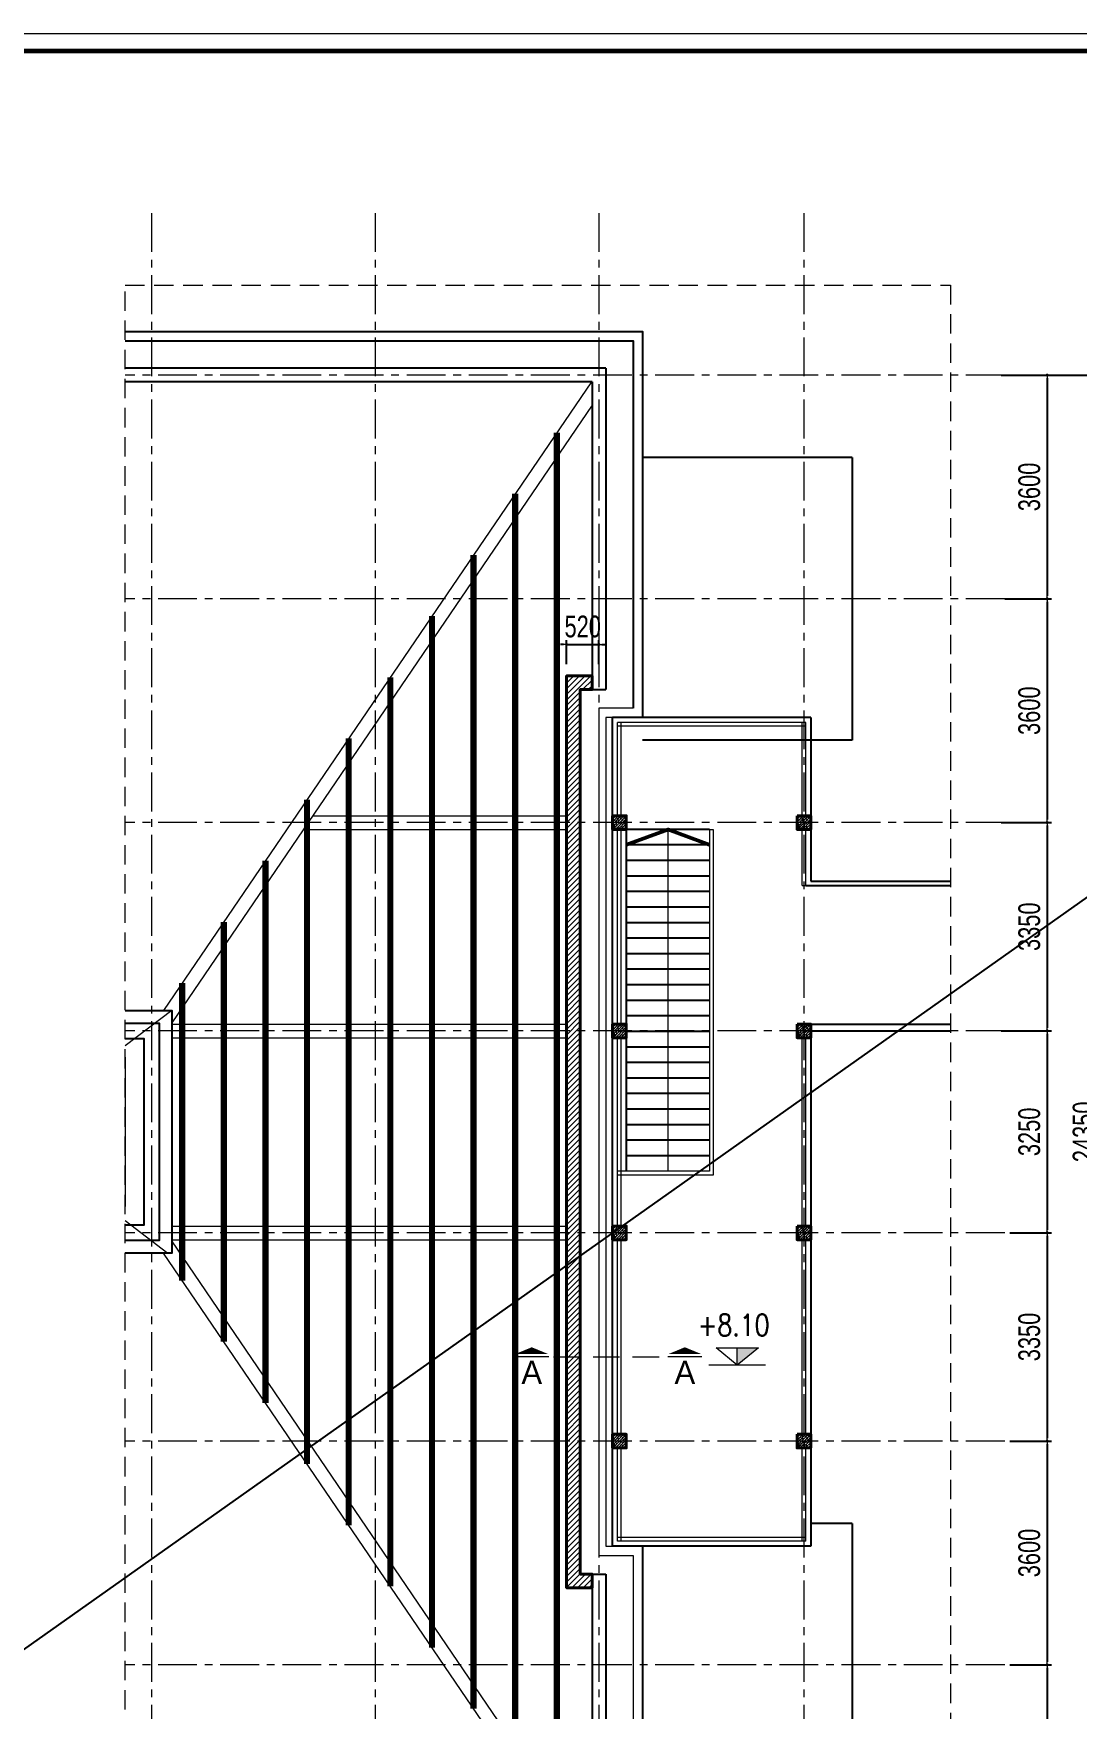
# Model space of a CAD drawing. Header units: millimetres. Extents: x -519517 to -431282, y -372679 to 113618.
# Drawn here: x -467889 to -451087, y -234821 to -207859 of the extents above; entities that cross this region are included whole.
import ezdxf
from ezdxf.enums import TextEntityAlignment as Align

# ---------------------------------------------------------------- set-up
doc = ezdxf.new("R2010")
doc.units = ezdxf.units.MM
doc.header["$LTSCALE"] = 5
for name, pattern in [('CENTER2', [28.575, 19.05, -3.175, 3.175, -3.175]), ('CENTERX2', [4, 2.5, -0.5, 0.5, -0.5]), ('DASHDOT', [1, 0.5, -0.25, 0, -0.25]), ('HIDDEN', [0.375, 0.25, -0.125])]:
    doc.linetypes.add(name, pattern=pattern)
doc.layers.get('0').update_dxf_attribs({"linetype": 'CENTER2'})
for name, color, linetype, lineweight in [('2', 2, 'Continuous', 20), ('cat1', 30, 'Continuous', 50), ('hatch1', 136, 'Continuous', 9), ('Khungten_LCDI', 7, 'Continuous', 25), ('LC Dim', 8, 'Continuous', 18), ('LC Hatch', 252, 'Continuous', 9), ('LC ISO', 153, 'Continuous', 13), ('LC Khac', 4, 'Continuous', 9), ('LC MANH DUT', 35, 'HIDDEN', 5), ('LC Net dam 1', 30, 'Continuous', 30), ('LC Net dam2', 6, 'Continuous', 40), ('LC Net khuat', 4, 'HIDDEN', 13), ('LC Net thay', 7, 'Continuous', 25), ('LC Net truc', 79, 'DASHDOT', 13), ('LC Text1', 3, 'Continuous', 20), ('LC Text2', 7, 'Continuous', 25), ('manh1', 67, 'Continuous', 13)]:
    doc.layers.add(name, color=color, linetype=linetype, lineweight=lineweight)
doc.layers.add('KCS_Plotter', color=11, linetype='Continuous', plot=False)
doc.styles.add('HOATBIF', font='hoatbif.shx', dxfattribs={"width": 0.75})
doc.styles.add('Khungten', font='VHAVAN.TTF', dxfattribs={"width": 0.9, "height": 5000})
doc.styles.add('LC 1', font='VHAVANB.TTF')
doc.styles.add('T1', font='Vnsimli.shx', dxfattribs={"width": 0.8})
doc.styles.add('Title', font='VHBLACK.TTF')
doc.dimstyles.new('Copy of 1-110', dxfattribs={"dimscale": 110, "dimtxt": 2.5, "dimasz": 0.35, "dimexe": 0.5, "dimexo": 0, "dimgap": 0.8, "dimtad": 1, "dimdec": 0, "dimzin": 0, "dimdsep": 46, "dimtxsty": 'HOATBIF', "dimblk1": 'DOT', "dimblk2": 'DOT', "dimsah": 1, "dimcen": -1, "dimdle": 1, "dimclrd": 256, "dimclre": 256, "dimclrt": 4, "dimadec": 3, "dimazin": 2, "dimtfac": 0.333333, "dimtdec": 0, "dimtix": 1, "dimtmove": 2, "dimatfit": 3, "dimldrblk": 'DOT', "dimfxl": 1, "dimtvp": 0.833333, "dimtolj": 1, "dimtzin": 0, "dimarcsym": 0})

# ---------------------------------------------------------------- blocks, each defined once
blk = doc.blocks.new('lcdi fix')
at = {"layer": 'Defpoints', "lineweight": 0}
blk.add_lwpolyline([(-1200, -14850), (-1200, 14850), (40800, 14850), (40800, -14850)], close=True, dxfattribs=at)
at = {"layer": 'Khungten_LCDI', "color": 5, "lineweight": 60}
blk.add_lwpolyline([(0, -14650), (0, 14650), (40600, 14650), (40600, -14650)], close=True, dxfattribs=at)
at = {"color": 7, "style": 'Khungten', "width": 0.8}
for tag, p in [('REVISION', (39499, -10746)), ('NGAYHT', (39546, -11609))]:
    blk.add_attdef(tag, text='', height=200, dxfattribs=at).set_placement(p, align=Align.CENTER)
at = {"layer": 'LC Text1', "style": 'Title', "width": 3.882085}
for tag, p, p2 in [('TENBANVE1', (36913, -8886), (40339, -8886)), ('TENBANVE2', (36913, -9562), (40339, -9562))]:
    blk.add_attdef(tag, text='', height=250, dxfattribs=at).set_placement(p, p2, align=Align.FIT)
at = {"layer": 'LC Text1', "style": 'Title', "width": 0.7}
blk.add_attdef('SOBANVE', text='', height=250, dxfattribs=at).set_placement((39562, -13896), align=Align.CENTER)
blk = doc.blocks.new('DOT')
at = {"color": 0, "linetype": 'ByBlock'}
blk.add_line((-0.5, 0), (-1, 0), dxfattribs=at)
at = {"color": 0, "linetype": 'ByBlock', "const_width": 0.5}
blk.add_lwpolyline([(-0.25, 0, 1), (0.25, 0, 1)], format="xyb", close=True, dxfattribs=at)
blk = doc.blocks.new('*D352')
at = {"layer": 'Defpoints', "color": 0, "transparency": 16777216}
for p in [(-452258, -213353), (-452258, -216953), (-451575, -216953)]:
    blk.add_point(p, dxfattribs=at)
at = {"layer": 'LC Dim', "lineweight": -2, "transparency": 16777216}
for p, q in [((-452258, -213353), (-451505, -213353)), ((-451575, -213402), (-451575, -216904)), ((-452258, -216953), (-451505, -216953))]:
    blk.add_line(p, q, dxfattribs=at)
at = {"layer": 'LC Dim', "lineweight": -2, "transparency": 16777216, "xscale": 49, "yscale": 49, "zscale": 49}
for p, rotation in [((-451575, -213353), 90), ((-451575, -216953), 270)]:
    blk.add_blockref('DOT', p, dxfattribs=dict(at, rotation=rotation))
at = {"layer": 'LC Dim', "color": 4, "transparency": 16777216, "insert": (-451862, -215153), "char_height": 350, "attachment_point": 5, "rotation": 90, "style": 'HOATBIF'}
blk.add_mtext('\\A1;3600', dxfattribs=at)
blk = doc.blocks.new('_Dot')
at = {"color": 0, "linetype": 'ByBlock', "lineweight": -2}
blk.add_line((-0.5, 0), (-1, 0), dxfattribs=at)
at = {"color": 0, "linetype": 'ByBlock', "const_width": 0.5}
blk.add_lwpolyline([(-0.25, 0, 1), (0.25, 0, 1)], format="xyb", close=True, dxfattribs=at)
blk = doc.blocks.new('*D353')
at = {"layer": 'Defpoints', "color": 0, "transparency": 16777216}
for p in [(-452258, -216953), (-452313, -220553), (-451575, -220553)]:
    blk.add_point(p, dxfattribs=at)
at = {"layer": 'LC Dim', "lineweight": -2, "transparency": 16777216}
for p, q in [((-452258, -216953), (-451505, -216953)), ((-451575, -217002), (-451575, -220504)), ((-452313, -220553), (-451505, -220553))]:
    blk.add_line(p, q, dxfattribs=at)
at = {"layer": 'LC Dim', "lineweight": -2, "transparency": 16777216, "xscale": 49, "yscale": 49, "zscale": 49}
for p, rotation in [((-451575, -216953), 90), ((-451575, -220553), 270)]:
    blk.add_blockref('DOT', p, dxfattribs=dict(at, rotation=rotation))
at = {"layer": 'LC Dim', "color": 4, "transparency": 16777216, "insert": (-451862, -218753), "char_height": 350, "attachment_point": 5, "rotation": 90, "style": 'HOATBIF'}
blk.add_mtext('\\A1;3600', dxfattribs=at)
blk = doc.blocks.new('*D354')
at = {"layer": 'Defpoints', "color": 0, "transparency": 16777216}
for p in [(-452313, -220553), (-452313, -223903), (-451575, -223903)]:
    blk.add_point(p, dxfattribs=at)
at = {"layer": 'LC Dim', "lineweight": -2, "transparency": 16777216}
for p, q in [((-452313, -220553), (-451505, -220553)), ((-451575, -220602), (-451575, -223854)), ((-452313, -223903), (-451505, -223903))]:
    blk.add_line(p, q, dxfattribs=at)
at = {"layer": 'LC Dim', "lineweight": -2, "transparency": 16777216, "xscale": 49, "yscale": 49, "zscale": 49}
for p, rotation in [((-451575, -220553), 90), ((-451575, -223903), 270)]:
    blk.add_blockref('DOT', p, dxfattribs=dict(at, rotation=rotation))
at = {"layer": 'LC Dim', "color": 4, "transparency": 16777216, "insert": (-451862, -222228), "char_height": 350, "attachment_point": 5, "rotation": 90, "style": 'HOATBIF'}
blk.add_mtext('\\A1;3350', dxfattribs=at)
blk = doc.blocks.new('*D355')
at = {"layer": 'Defpoints', "color": 0, "transparency": 16777216}
for p in [(-452313, -223903), (-452176, -227153), (-451575, -227153)]:
    blk.add_point(p, dxfattribs=at)
at = {"layer": 'LC Dim', "lineweight": -2, "transparency": 16777216}
for p, q in [((-452313, -223903), (-451505, -223903)), ((-451575, -223952), (-451575, -227104)), ((-452176, -227153), (-451505, -227153))]:
    blk.add_line(p, q, dxfattribs=at)
at = {"layer": 'LC Dim', "lineweight": -2, "transparency": 16777216, "xscale": 49, "yscale": 49, "zscale": 49}
for p, rotation in [((-451575, -223903), 90), ((-451575, -227153), 270)]:
    blk.add_blockref('DOT', p, dxfattribs=dict(at, rotation=rotation))
at = {"layer": 'LC Dim', "color": 4, "transparency": 16777216, "insert": (-451862, -225528), "char_height": 350, "attachment_point": 5, "rotation": 90, "style": 'HOATBIF'}
blk.add_mtext('\\A1;3250', dxfattribs=at)
blk = doc.blocks.new('*D356')
at = {"layer": 'Defpoints', "color": 0, "transparency": 16777216}
for p in [(-452176, -227153), (-452176, -230503), (-451575, -230503)]:
    blk.add_point(p, dxfattribs=at)
at = {"layer": 'LC Dim', "lineweight": -2, "transparency": 16777216}
for p, q in [((-452176, -227153), (-451505, -227153)), ((-451575, -227202), (-451575, -230454)), ((-452176, -230503), (-451505, -230503))]:
    blk.add_line(p, q, dxfattribs=at)
at = {"layer": 'LC Dim', "lineweight": -2, "transparency": 16777216, "xscale": 49, "yscale": 49, "zscale": 49}
for p, rotation in [((-451575, -227153), 90), ((-451575, -230503), 270)]:
    blk.add_blockref('DOT', p, dxfattribs=dict(at, rotation=rotation))
at = {"layer": 'LC Dim', "color": 4, "transparency": 16777216, "insert": (-451862, -228828), "char_height": 350, "attachment_point": 5, "rotation": 90, "style": 'HOATBIF'}
blk.add_mtext('\\A1;3350', dxfattribs=at)
blk = doc.blocks.new('*D357')
at = {"layer": 'Defpoints', "color": 0, "transparency": 16777216}
for p in [(-452176, -230503), (-452176, -234103), (-451575, -234103)]:
    blk.add_point(p, dxfattribs=at)
at = {"layer": 'LC Dim', "lineweight": -2, "transparency": 16777216}
for p, q in [((-452176, -230503), (-451505, -230503)), ((-451575, -230552), (-451575, -234054)), ((-452176, -234103), (-451505, -234103))]:
    blk.add_line(p, q, dxfattribs=at)
at = {"layer": 'LC Dim', "lineweight": -2, "transparency": 16777216, "xscale": 49, "yscale": 49, "zscale": 49}
for p, rotation in [((-451575, -230503), 90), ((-451575, -234103), 270)]:
    blk.add_blockref('DOT', p, dxfattribs=dict(at, rotation=rotation))
at = {"layer": 'LC Dim', "color": 4, "transparency": 16777216, "insert": (-451862, -232303), "char_height": 350, "attachment_point": 5, "rotation": 90, "style": 'HOATBIF'}
blk.add_mtext('\\A1;3600', dxfattribs=at)
blk = doc.blocks.new('*D358')
at = {"layer": 'Defpoints', "color": 0, "transparency": 16777216}
for p in [(-452176, -234103), (-452176, -237703), (-451575, -237703)]:
    blk.add_point(p, dxfattribs=at)
at = {"layer": 'LC Dim', "lineweight": -2, "transparency": 16777216}
for p, q in [((-452176, -234103), (-451505, -234103)), ((-451575, -234152), (-451575, -237654)), ((-452176, -237703), (-451505, -237703))]:
    blk.add_line(p, q, dxfattribs=at)
at = {"layer": 'LC Dim', "lineweight": -2, "transparency": 16777216, "xscale": 49, "yscale": 49, "zscale": 49}
for p, rotation in [((-451575, -234103), 90), ((-451575, -237703), 270)]:
    blk.add_blockref('DOT', p, dxfattribs=dict(at, rotation=rotation))
at = {"layer": 'LC Dim', "color": 4, "transparency": 16777216, "insert": (-451862, -235903), "char_height": 350, "attachment_point": 5, "rotation": 90, "style": 'HOATBIF'}
blk.add_mtext('\\A1;3600', dxfattribs=at)
blk = doc.blocks.new('*D359')
at = {"layer": 'Defpoints', "color": 0, "transparency": 16777216}
for p in [(-452313, -213353), (-452313, -237703), (-450700, -237703)]:
    blk.add_point(p, dxfattribs=at)
at = {"layer": 'LC Dim', "lineweight": -2, "transparency": 16777216}
for p, q in [((-452313, -213353), (-450630, -213353)), ((-450700, -213402), (-450700, -237654)), ((-452313, -237703), (-450630, -237703))]:
    blk.add_line(p, q, dxfattribs=at)
at = {"layer": 'LC Dim', "lineweight": -2, "transparency": 16777216, "xscale": 49, "yscale": 49, "zscale": 49}
for p, rotation in [((-450700, -213353), 90), ((-450700, -237703), 270)]:
    blk.add_blockref('DOT', p, dxfattribs=dict(at, rotation=rotation))
at = {"layer": 'LC Dim', "color": 4, "transparency": 16777216, "insert": (-450987, -225528), "char_height": 350, "attachment_point": 5, "rotation": 90, "style": 'HOATBIF'}
blk.add_mtext('\\A1;24350', dxfattribs=at)
blk = doc.blocks.new('*U342')
at = {"layer": 'LC Khac', "color": 1, "ltscale": 2}
for p, q in [((0, 0), (-485, 0)), ((2176, 0), (1691, 0))]:
    blk.add_line(p, q, dxfattribs=at)
for points in [[(-243, -134, 0, 471, 0), (-243, -37, 275, 275, 0)], [(1933, -134, 0, 471, 0), (1933, -37, 275, 275, 0)]]:
    blk.add_lwpolyline(points, format="xyseb", dxfattribs=at)
at = {"layer": 'LC MANH DUT', "ltscale": 300}
blk.add_line((66, 0), (1638, 0), dxfattribs=at)
at = {"ltscale": 2, "style": 'LC 1'}
for p in [(-243, 222), (1933, 222)]:
    blk.add_attdef('LC', text='', height=330, dxfattribs=at).set_placement(p, align=Align.MIDDLE_CENTER)
blk = doc.blocks.new('Caodo1')
at = {"layer": 'LC Text1'}
blk.add_hatch(color=256, dxfattribs=at).paths.add_polyline_path([(0, 200), (0, 0), (243, 200)])
for p, q in [((0, 0), (0, 200)), ((324, 0), (-324, 0))]:
    blk.add_line(p, q, dxfattribs=at)
blk.add_lwpolyline([(-243, 200), (243, 200), (0, 0), (0, 0)], close=True, dxfattribs=at)
at = {"layer": 'LC Text1', "style": 'T1', "width": 0.8}
blk.add_attdef('%%P0,00', text='', height=250, dxfattribs=at).set_placement((-39, 460), align=Align.MIDDLE_CENTER)
blk = doc.blocks.new('*D383')
at = {"layer": 'Defpoints', "color": 0, "transparency": 16777216}
for p in [(-458790, -217687), (-459310, -218006), (-458790, -218006)]:
    blk.add_point(p, dxfattribs=at)
at = {"layer": 'LC Dim', "lineweight": -2, "transparency": 16777216}
for p, q in [((-459359, -217687), (-459408, -217687)), ((-459310, -218006), (-459310, -217617)), ((-459310, -217687), (-458790, -217687)), ((-458790, -218006), (-458790, -217617)), ((-458741, -217687), (-458692, -217687))]:
    blk.add_line(p, q, dxfattribs=at)
at = {"layer": 'LC Dim', "lineweight": -2, "transparency": 16777216, "xscale": 49, "yscale": 49, "zscale": 49}
blk.add_blockref('DOT', (-459310, -217687), dxfattribs=at)
at = {"layer": 'LC Dim', "lineweight": -2, "transparency": 16777216, "xscale": 49, "yscale": 49, "zscale": 49, "rotation": 180}
blk.add_blockref('DOT', (-458790, -217687), dxfattribs=at)
at = {"layer": 'LC Dim', "color": 4, "transparency": 16777216, "insert": (-459050, -217400), "char_height": 350, "attachment_point": 5, "style": 'HOATBIF'}
blk.add_mtext('\\A1;520', dxfattribs=at)

msp = doc.modelspace()

# ---------------------------------------------------------------- hatches: boundary and pattern name
at = {"layer": 'LC Hatch'}
h = msp.add_hatch(dxfattribs=at)
h.set_pattern_fill('ANSI31', color=256, scale=20)
h.set_pattern_definition([(45, (-157236.605, -173343.666), (-44.90128, 44.90128), [])])
h.paths.add_polyline_path([(-459310, -232863.1), (-458900, -232863.1), (-458900, -232643.1), (-459090, -232643.1), (-459090, -218413.1), (-458900, -218413.1), (-458900, -218193.1), (-459310, -218193.1)])
h = msp.add_hatch(dxfattribs=at)
h.set_pattern_fill('BETONG', color=256, scale=20, pattern_type=2)
h.set_pattern_definition([(0, (-7428.71, -260993.43), (0, 103.923048), [2.5, -57.5]), (0, (-7428.71, -260989.1), (0, 103.923048), [2.5, -57.5]), (120, (-7428.71, -260993.43), (-90, -51.961524), [2.5, -57.5]), (120, (-7424.96, -260991.26), (-90, -51.961524), [2.5, -57.5]), (0, (-7398.71, -260941.46), (0, 103.923048), [2.5, -57.5]), (0, (-7398.71, -260937.13), (0, 103.923048), [2.5, -57.5]), (120, (-7398.71, -260941.46), (-90, -51.961524), [2.5, -57.5]), (120, (-7394.96, -260939.3), (-90, -51.961524), [2.5, -57.5]), (60, (-7426.21, -260993.43), (-90, 51.961524), [2.5, -57.5]), (60, (-7429.96, -260991.26), (-90, 51.961524), [2.5, -57.5]), (60, (-7396.21, -261045.39), (-90, 51.961524), [2.5, -57.5]), (60, (-7399.96, -261043.22), (-90, 51.961524), [2.5, -57.5]), (45, (-7428.71, -260993.426), (-21.2132034, 21.2132034), []), (50, (-7428.71, -260993.43), (143.452037, -12.550427), [15, -165]), (355, (-7428.71, -260993.43), (-27.750267, 150.438427), [12, -132]), (100.4514, (-7416.76, -260994.47), (115.701876, 137.88791), [12.74804, -140.228422]), (46.1842, (-7428.71, -260953.43), (213.44821, -33.1038), [22.5, -247.5]), (96.6356, (-7410.92, -260956.18), (186.93254, 194.82357), [19.12206, -210.3426]), (351.1842, (-7428.7, -260953.43), (186.93239, 194.82372), [18, -198]), (21, (-7408.71, -260963.43), (119.38141, -80.523778), [15, -165]), (326, (-7408.71, -260963.43), (48.663066, 145.03001), [12, -132]), (71.4514, (-7398.76, -260970.14), (168.044526, 64.5061), [12.74804, -140.228422]), (37.5, (-7428.71, -260993.426), (2.431971, 66.578771), [0, -130.4, 0, -134, 0, -132.5]), (7.5, (-7428.71, -260993.426), (52.613907, 78.882342), [0, -76.4, 0, -127.4, 0, -50.5]), (327.5, (-7473.31, -260993.426), (106.764487, -4.5109743), [0, -50, 0, -156, 0, -207]), (317.5, (-7493.31, -260993.43), (116.637234, 20.020996), [0, -65, 0, -103.6, 0, -147])])
h.paths.add_polyline_path([(-458350, -220443.1), (-458570, -220443.1), (-458570, -220663.1), (-458350, -220663.1)])
h = msp.add_hatch(dxfattribs=at)
h.set_pattern_fill('BETONG', color=256, scale=20, pattern_type=2)
h.set_pattern_definition([(0, (-4458.71, -260993.43), (0, 103.923048), [2.5, -57.5]), (0, (-4458.71, -260989.1), (0, 103.923048), [2.5, -57.5]), (120, (-4458.71, -260993.43), (-90, -51.961524), [2.5, -57.5]), (120, (-4454.96, -260991.26), (-90, -51.961524), [2.5, -57.5]), (0, (-4428.71, -260941.46), (0, 103.923048), [2.5, -57.5]), (0, (-4428.71, -260937.13), (0, 103.923048), [2.5, -57.5]), (120, (-4428.71, -260941.46), (-90, -51.961524), [2.5, -57.5]), (120, (-4424.96, -260939.3), (-90, -51.961524), [2.5, -57.5]), (60, (-4456.21, -260993.43), (-90, 51.961524), [2.5, -57.5]), (60, (-4459.96, -260991.26), (-90, 51.961524), [2.5, -57.5]), (60, (-4426.21, -261045.39), (-90, 51.961524), [2.5, -57.5]), (60, (-4429.96, -261043.22), (-90, 51.961524), [2.5, -57.5]), (45, (-4458.71, -260993.426), (-21.2132034, 21.2132034), []), (50, (-4458.71, -260993.43), (143.452037, -12.550427), [15, -165]), (355, (-4458.71, -260993.43), (-27.750267, 150.438427), [12, -132]), (100.4514, (-4446.76, -260994.47), (115.701876, 137.88791), [12.74804, -140.228422]), (46.1842, (-4458.71, -260953.43), (213.44821, -33.1038), [22.5, -247.5]), (96.6356, (-4440.92, -260956.18), (186.93254, 194.82357), [19.12206, -210.3426]), (351.1842, (-4458.7, -260953.43), (186.93239, 194.82372), [18, -198]), (21, (-4438.71, -260963.43), (119.38141, -80.523778), [15, -165]), (326, (-4438.71, -260963.43), (48.663066, 145.03001), [12, -132]), (71.4514, (-4428.76, -260970.14), (168.044526, 64.5061), [12.74804, -140.228422]), (37.5, (-4458.71, -260993.426), (2.431971, 66.578771), [0, -130.4, 0, -134, 0, -132.5]), (7.5, (-4458.71, -260993.426), (52.613907, 78.882342), [0, -76.4, 0, -127.4, 0, -50.5]), (327.5, (-4503.31, -260993.426), (106.764487, -4.5109743), [0, -50, 0, -156, 0, -207]), (317.5, (-4523.31, -260993.43), (116.637234, 20.020996), [0, -65, 0, -103.6, 0, -147])])
h.paths.add_polyline_path([(-455380, -220443.1), (-455600, -220443.1), (-455600, -220663.1), (-455380, -220663.1)])
h = msp.add_hatch(dxfattribs=at)
h.set_pattern_fill('BETONG', color=256, scale=20, pattern_type=2)
h.set_pattern_definition([(0, (-7428.71, -264343.43), (0, 103.923048), [2.5, -57.5]), (0, (-7428.71, -264339.1), (0, 103.923048), [2.5, -57.5]), (120, (-7428.71, -264343.43), (-90, -51.961524), [2.5, -57.5]), (120, (-7424.96, -264341.26), (-90, -51.961524), [2.5, -57.5]), (0, (-7398.71, -264291.46), (0, 103.923048), [2.5, -57.5]), (0, (-7398.71, -264287.13), (0, 103.923048), [2.5, -57.5]), (120, (-7398.71, -264291.46), (-90, -51.961524), [2.5, -57.5]), (120, (-7394.96, -264289.3), (-90, -51.961524), [2.5, -57.5]), (60, (-7426.21, -264343.43), (-90, 51.961524), [2.5, -57.5]), (60, (-7429.96, -264341.26), (-90, 51.961524), [2.5, -57.5]), (60, (-7396.21, -264395.39), (-90, 51.961524), [2.5, -57.5]), (60, (-7399.96, -264393.22), (-90, 51.961524), [2.5, -57.5]), (45, (-7428.71, -264343.426), (-21.2132034, 21.2132034), []), (50, (-7428.71, -264343.43), (143.452037, -12.550427), [15, -165]), (355, (-7428.71, -264343.43), (-27.750267, 150.438427), [12, -132]), (100.4514, (-7416.76, -264344.47), (115.701876, 137.88791), [12.74804, -140.228422]), (46.1842, (-7428.71, -264303.43), (213.44821, -33.1038), [22.5, -247.5]), (96.6356, (-7410.92, -264306.18), (186.93254, 194.82357), [19.12206, -210.3426]), (351.1842, (-7428.7, -264303.43), (186.93239, 194.82372), [18, -198]), (21, (-7408.71, -264313.43), (119.38141, -80.523778), [15, -165]), (326, (-7408.71, -264313.43), (48.663066, 145.03001), [12, -132]), (71.4514, (-7398.76, -264320.14), (168.044526, 64.5061), [12.74804, -140.228422]), (37.5, (-7428.71, -264343.426), (2.431971, 66.578771), [0, -130.4, 0, -134, 0, -132.5]), (7.5, (-7428.71, -264343.426), (52.613907, 78.882342), [0, -76.4, 0, -127.4, 0, -50.5]), (327.5, (-7473.31, -264343.426), (106.764487, -4.5109743), [0, -50, 0, -156, 0, -207]), (317.5, (-7493.31, -264343.43), (116.637234, 20.020996), [0, -65, 0, -103.6, 0, -147])])
h.paths.add_polyline_path([(-458350, -223793.1), (-458570, -223793.1), (-458570, -224013.1), (-458350, -224013.1)])
h = msp.add_hatch(dxfattribs=at)
h.set_pattern_fill('BETONG', color=256, scale=20, pattern_type=2)
h.set_pattern_definition([(0, (-4458.71, -264343.43), (0, 103.923048), [2.5, -57.5]), (0, (-4458.71, -264339.1), (0, 103.923048), [2.5, -57.5]), (120, (-4458.71, -264343.43), (-90, -51.961524), [2.5, -57.5]), (120, (-4454.96, -264341.26), (-90, -51.961524), [2.5, -57.5]), (0, (-4428.71, -264291.46), (0, 103.923048), [2.5, -57.5]), (0, (-4428.71, -264287.13), (0, 103.923048), [2.5, -57.5]), (120, (-4428.71, -264291.46), (-90, -51.961524), [2.5, -57.5]), (120, (-4424.96, -264289.3), (-90, -51.961524), [2.5, -57.5]), (60, (-4456.21, -264343.43), (-90, 51.961524), [2.5, -57.5]), (60, (-4459.96, -264341.26), (-90, 51.961524), [2.5, -57.5]), (60, (-4426.21, -264395.39), (-90, 51.961524), [2.5, -57.5]), (60, (-4429.96, -264393.22), (-90, 51.961524), [2.5, -57.5]), (45, (-4458.71, -264343.426), (-21.2132034, 21.2132034), []), (50, (-4458.71, -264343.43), (143.452037, -12.550427), [15, -165]), (355, (-4458.71, -264343.43), (-27.750267, 150.438427), [12, -132]), (100.4514, (-4446.76, -264344.47), (115.701876, 137.88791), [12.74804, -140.228422]), (46.1842, (-4458.71, -264303.43), (213.44821, -33.1038), [22.5, -247.5]), (96.6356, (-4440.92, -264306.18), (186.93254, 194.82357), [19.12206, -210.3426]), (351.1842, (-4458.7, -264303.43), (186.93239, 194.82372), [18, -198]), (21, (-4438.71, -264313.43), (119.38141, -80.523778), [15, -165]), (326, (-4438.71, -264313.43), (48.663066, 145.03001), [12, -132]), (71.4514, (-4428.76, -264320.14), (168.044526, 64.5061), [12.74804, -140.228422]), (37.5, (-4458.71, -264343.426), (2.431971, 66.578771), [0, -130.4, 0, -134, 0, -132.5]), (7.5, (-4458.71, -264343.426), (52.613907, 78.882342), [0, -76.4, 0, -127.4, 0, -50.5]), (327.5, (-4503.31, -264343.426), (106.764487, -4.5109743), [0, -50, 0, -156, 0, -207]), (317.5, (-4523.31, -264343.43), (116.637234, 20.020996), [0, -65, 0, -103.6, 0, -147])])
h.paths.add_polyline_path([(-455380, -223793.1), (-455600, -223793.1), (-455600, -224013.1), (-455380, -224013.1)])
h = msp.add_hatch(dxfattribs=at)
h.set_pattern_fill('BETONG', color=256, scale=20, pattern_type=2)
h.set_pattern_definition([(0, (-7428.71, -267593.43), (0, 103.923048), [2.5, -57.5]), (0, (-7428.71, -267589.1), (0, 103.923048), [2.5, -57.5]), (120, (-7428.71, -267593.43), (-90, -51.961524), [2.5, -57.5]), (120, (-7424.96, -267591.26), (-90, -51.961524), [2.5, -57.5]), (0, (-7398.71, -267541.46), (0, 103.923048), [2.5, -57.5]), (0, (-7398.71, -267537.13), (0, 103.923048), [2.5, -57.5]), (120, (-7398.71, -267541.46), (-90, -51.961524), [2.5, -57.5]), (120, (-7394.96, -267539.3), (-90, -51.961524), [2.5, -57.5]), (60, (-7426.21, -267593.43), (-90, 51.961524), [2.5, -57.5]), (60, (-7429.96, -267591.26), (-90, 51.961524), [2.5, -57.5]), (60, (-7396.21, -267645.39), (-90, 51.961524), [2.5, -57.5]), (60, (-7399.96, -267643.22), (-90, 51.961524), [2.5, -57.5]), (45, (-7428.71, -267593.426), (-21.2132034, 21.2132034), []), (50, (-7428.71, -267593.43), (143.452037, -12.550427), [15, -165]), (355, (-7428.71, -267593.43), (-27.750267, 150.438427), [12, -132]), (100.4514, (-7416.76, -267594.47), (115.701876, 137.88791), [12.74804, -140.228422]), (46.1842, (-7428.71, -267553.43), (213.44821, -33.1038), [22.5, -247.5]), (96.6356, (-7410.92, -267556.18), (186.93254, 194.82357), [19.12206, -210.3426]), (351.1842, (-7428.7, -267553.43), (186.93239, 194.82372), [18, -198]), (21, (-7408.71, -267563.43), (119.38141, -80.523778), [15, -165]), (326, (-7408.71, -267563.43), (48.663066, 145.03001), [12, -132]), (71.4514, (-7398.76, -267570.14), (168.044526, 64.5061), [12.74804, -140.228422]), (37.5, (-7428.71, -267593.426), (2.431971, 66.578771), [0, -130.4, 0, -134, 0, -132.5]), (7.5, (-7428.71, -267593.426), (52.613907, 78.882342), [0, -76.4, 0, -127.4, 0, -50.5]), (327.5, (-7473.31, -267593.426), (106.764487, -4.5109743), [0, -50, 0, -156, 0, -207]), (317.5, (-7493.31, -267593.43), (116.637234, 20.020996), [0, -65, 0, -103.6, 0, -147])])
h.paths.add_polyline_path([(-458350, -227043.1), (-458570, -227043.1), (-458570, -227263.1), (-458350, -227263.1)])
h = msp.add_hatch(dxfattribs=at)
h.set_pattern_fill('BETONG', color=256, scale=20, pattern_type=2)
h.set_pattern_definition([(0, (-4458.71, -267593.43), (0, 103.923048), [2.5, -57.5]), (0, (-4458.71, -267589.1), (0, 103.923048), [2.5, -57.5]), (120, (-4458.71, -267593.43), (-90, -51.961524), [2.5, -57.5]), (120, (-4454.96, -267591.26), (-90, -51.961524), [2.5, -57.5]), (0, (-4428.71, -267541.46), (0, 103.923048), [2.5, -57.5]), (0, (-4428.71, -267537.13), (0, 103.923048), [2.5, -57.5]), (120, (-4428.71, -267541.46), (-90, -51.961524), [2.5, -57.5]), (120, (-4424.96, -267539.3), (-90, -51.961524), [2.5, -57.5]), (60, (-4456.21, -267593.43), (-90, 51.961524), [2.5, -57.5]), (60, (-4459.96, -267591.26), (-90, 51.961524), [2.5, -57.5]), (60, (-4426.21, -267645.39), (-90, 51.961524), [2.5, -57.5]), (60, (-4429.96, -267643.22), (-90, 51.961524), [2.5, -57.5]), (45, (-4458.71, -267593.426), (-21.2132034, 21.2132034), []), (50, (-4458.71, -267593.43), (143.452037, -12.550427), [15, -165]), (355, (-4458.71, -267593.43), (-27.750267, 150.438427), [12, -132]), (100.4514, (-4446.76, -267594.47), (115.701876, 137.88791), [12.74804, -140.228422]), (46.1842, (-4458.71, -267553.43), (213.44821, -33.1038), [22.5, -247.5]), (96.6356, (-4440.92, -267556.18), (186.93254, 194.82357), [19.12206, -210.3426]), (351.1842, (-4458.7, -267553.43), (186.93239, 194.82372), [18, -198]), (21, (-4438.71, -267563.43), (119.38141, -80.523778), [15, -165]), (326, (-4438.71, -267563.43), (48.663066, 145.03001), [12, -132]), (71.4514, (-4428.76, -267570.14), (168.044526, 64.5061), [12.74804, -140.228422]), (37.5, (-4458.71, -267593.426), (2.431971, 66.578771), [0, -130.4, 0, -134, 0, -132.5]), (7.5, (-4458.71, -267593.426), (52.613907, 78.882342), [0, -76.4, 0, -127.4, 0, -50.5]), (327.5, (-4503.31, -267593.426), (106.764487, -4.5109743), [0, -50, 0, -156, 0, -207]), (317.5, (-4523.31, -267593.43), (116.637234, 20.020996), [0, -65, 0, -103.6, 0, -147])])
h.paths.add_polyline_path([(-455380, -227043.1), (-455600, -227043.1), (-455600, -227263.1), (-455380, -227263.1)])
h = msp.add_hatch(dxfattribs=at)
h.set_pattern_fill('BETONG', color=256, scale=20, pattern_type=2)
h.set_pattern_definition([(0, (-7428.71, -270943.43), (0, 103.923048), [2.5, -57.5]), (0, (-7428.71, -270939.1), (0, 103.923048), [2.5, -57.5]), (120, (-7428.71, -270943.43), (-90, -51.961524), [2.5, -57.5]), (120, (-7424.96, -270941.26), (-90, -51.961524), [2.5, -57.5]), (0, (-7398.71, -270891.46), (0, 103.923048), [2.5, -57.5]), (0, (-7398.71, -270887.13), (0, 103.923048), [2.5, -57.5]), (120, (-7398.71, -270891.46), (-90, -51.961524), [2.5, -57.5]), (120, (-7394.96, -270889.3), (-90, -51.961524), [2.5, -57.5]), (60, (-7426.21, -270943.43), (-90, 51.961524), [2.5, -57.5]), (60, (-7429.96, -270941.26), (-90, 51.961524), [2.5, -57.5]), (60, (-7396.21, -270995.39), (-90, 51.961524), [2.5, -57.5]), (60, (-7399.96, -270993.22), (-90, 51.961524), [2.5, -57.5]), (45, (-7428.71, -270943.426), (-21.2132034, 21.2132034), []), (50, (-7428.71, -270943.43), (143.452037, -12.550427), [15, -165]), (355, (-7428.71, -270943.43), (-27.750267, 150.438427), [12, -132]), (100.4514, (-7416.76, -270944.47), (115.701876, 137.88791), [12.74804, -140.228422]), (46.1842, (-7428.71, -270903.43), (213.44821, -33.1038), [22.5, -247.5]), (96.6356, (-7410.92, -270906.18), (186.93254, 194.82357), [19.12206, -210.3426]), (351.1842, (-7428.7, -270903.43), (186.93239, 194.82372), [18, -198]), (21, (-7408.71, -270913.43), (119.38141, -80.523778), [15, -165]), (326, (-7408.71, -270913.43), (48.663066, 145.03001), [12, -132]), (71.4514, (-7398.76, -270920.14), (168.044526, 64.5061), [12.74804, -140.228422]), (37.5, (-7428.71, -270943.426), (2.431971, 66.578771), [0, -130.4, 0, -134, 0, -132.5]), (7.5, (-7428.71, -270943.426), (52.613907, 78.882342), [0, -76.4, 0, -127.4, 0, -50.5]), (327.5, (-7473.31, -270943.426), (106.764487, -4.5109743), [0, -50, 0, -156, 0, -207]), (317.5, (-7493.31, -270943.43), (116.637234, 20.020996), [0, -65, 0, -103.6, 0, -147])])
h.paths.add_polyline_path([(-458350, -230393.1), (-458570, -230393.1), (-458570, -230613.1), (-458350, -230613.1)])
h = msp.add_hatch(dxfattribs=at)
h.set_pattern_fill('BETONG', color=256, scale=20, pattern_type=2)
h.set_pattern_definition([(0, (-4458.71, -270943.43), (0, 103.923048), [2.5, -57.5]), (0, (-4458.71, -270939.1), (0, 103.923048), [2.5, -57.5]), (120, (-4458.71, -270943.43), (-90, -51.961524), [2.5, -57.5]), (120, (-4454.96, -270941.26), (-90, -51.961524), [2.5, -57.5]), (0, (-4428.71, -270891.46), (0, 103.923048), [2.5, -57.5]), (0, (-4428.71, -270887.13), (0, 103.923048), [2.5, -57.5]), (120, (-4428.71, -270891.46), (-90, -51.961524), [2.5, -57.5]), (120, (-4424.96, -270889.3), (-90, -51.961524), [2.5, -57.5]), (60, (-4456.21, -270943.43), (-90, 51.961524), [2.5, -57.5]), (60, (-4459.96, -270941.26), (-90, 51.961524), [2.5, -57.5]), (60, (-4426.21, -270995.39), (-90, 51.961524), [2.5, -57.5]), (60, (-4429.96, -270993.22), (-90, 51.961524), [2.5, -57.5]), (45, (-4458.71, -270943.426), (-21.2132034, 21.2132034), []), (50, (-4458.71, -270943.43), (143.452037, -12.550427), [15, -165]), (355, (-4458.71, -270943.43), (-27.750267, 150.438427), [12, -132]), (100.4514, (-4446.76, -270944.47), (115.701876, 137.88791), [12.74804, -140.228422]), (46.1842, (-4458.71, -270903.43), (213.44821, -33.1038), [22.5, -247.5]), (96.6356, (-4440.92, -270906.18), (186.93254, 194.82357), [19.12206, -210.3426]), (351.1842, (-4458.7, -270903.43), (186.93239, 194.82372), [18, -198]), (21, (-4438.71, -270913.43), (119.38141, -80.523778), [15, -165]), (326, (-4438.71, -270913.43), (48.663066, 145.03001), [12, -132]), (71.4514, (-4428.76, -270920.14), (168.044526, 64.5061), [12.74804, -140.228422]), (37.5, (-4458.71, -270943.426), (2.431971, 66.578771), [0, -130.4, 0, -134, 0, -132.5]), (7.5, (-4458.71, -270943.426), (52.613907, 78.882342), [0, -76.4, 0, -127.4, 0, -50.5]), (327.5, (-4503.31, -270943.426), (106.764487, -4.5109743), [0, -50, 0, -156, 0, -207]), (317.5, (-4523.31, -270943.43), (116.637234, 20.020996), [0, -65, 0, -103.6, 0, -147])])
h.paths.add_polyline_path([(-455380, -230393.1), (-455600, -230393.1), (-455600, -230613.1), (-455380, -230613.1)])

# ---------------------------------------------------------------- linework, layer by layer
at = {"layer": '2', "color": 1}
for points in [[(-458240, -218713.1), (-458790, -218713.1), (-458790, -232343.1), (-458240, -232343.1), (-458240, -238253.1), (-466415, -238253.1)], [(-458090, -218863.1), (-458680, -218863.1), (-458680, -232193.1), (-458090, -232193.1)]]:
    msp.add_lwpolyline(points, dxfattribs=at)
at = {"layer": 'cat1'}
msp.add_lwpolyline([(-458350, -220913.1), (-457675, -220663.1), (-457010, -220913.1)], dxfattribs=at)
at = {"layer": 'hatch1'}
msp.add_lwpolyline([(-457675, -226163.1), (-457675, -220663.1)], dxfattribs=at)
at = {"layer": 'KCS_Plotter'}
msp.add_line((-490081.8, -249438.6), (-431281.8, -207858.6), dxfattribs=at)
at = {"layer": 'LC ISO'}
for p, q in [((-458910.2, -213463.1), (-465798.1, -223578.1)), ((-458900, -213838.9), (-465665, -223773.5)), ((-463397.1, -220443.1), (-459310, -220443.1)), ((-463546.9, -220663.1), (-459310, -220663.1)), ((-465665, -223578.1), (-466415, -224142)), ((-466115, -224028.1), (-466415, -224028.1)), ((-466115, -227028.1), (-466115, -224028.1)), ((-465665, -223793.1), (-459310, -223793.1)), ((-465665, -224013.1), (-459310, -224013.1)), ((-466415, -226955.5), (-465728.5, -227478.1)), ((-466115, -227028.1), (-466415, -227028.1)), ((-465665, -227043.1), (-459310, -227043.1)), ((-465665, -227263.1), (-459310, -227263.1)), ((-458900, -237217.2), (-465665, -227282.6)), ((-458910.2, -237593.1), (-465798.1, -227478.1))]:
    msp.add_line(p, q, dxfattribs=at)
msp.add_lwpolyline([(-466415, -224328.1), (-466415, -226728.1)], dxfattribs=at)
at = {"layer": 'LC Net dam 1', "lineweight": 0, "const_width": 100}
for points in [[(-459466.3, -214279.7), (-459466.3, -236776.4)], [(-460136.3, -215263.6), (-460136.3, -235792.5)], [(-460806.3, -216247.5), (-460806.3, -234808.6)], [(-461476.3, -217231.5), (-461476.3, -233824.7)], [(-462146.3, -218215.4), (-462146.3, -232840.8)], [(-462816.3, -219199.3), (-462816.3, -231856.8)], [(-463486.3, -220183.2), (-463486.3, -230872.9)], [(-464156.3, -221167.1), (-464156.3, -229889)], [(-464826.3, -222151), (-464826.3, -228905.1)], [(-465496.3, -223135), (-465496.3, -227921.2)]]:
    msp.add_lwpolyline(points, dxfattribs=at)
at = {"layer": 'LC Net dam2'}
msp.add_lwpolyline([(-458900, -218193.1), (-459310, -218193.1), (-459310, -232863.1), (-458900, -232863.1), (-458900, -232643.1), (-459090, -232643.1), (-459090, -218413.1), (-458900, -218413.1), (-458900, -218193.1)], dxfattribs=at)
for points in [[(-458570, -220443.1), (-458350, -220443.1), (-458350, -220663.1), (-458570, -220663.1)], [(-455600, -220443.1), (-455380, -220443.1), (-455380, -220663.1), (-455600, -220663.1)], [(-458570, -223793.1), (-458350, -223793.1), (-458350, -224013.1), (-458570, -224013.1)], [(-455600, -223793.1), (-455380, -223793.1), (-455380, -224013.1), (-455600, -224013.1)], [(-458570, -227043.1), (-458350, -227043.1), (-458350, -227263.1), (-458570, -227263.1)], [(-455600, -227043.1), (-455380, -227043.1), (-455380, -227263.1), (-455600, -227263.1)], [(-458570, -230393.1), (-458350, -230393.1), (-458350, -230613.1), (-458570, -230613.1)], [(-455600, -230393.1), (-455380, -230393.1), (-455380, -230613.1), (-455600, -230613.1)]]:
    msp.add_lwpolyline(points, close=True, dxfattribs=at)
at = {"layer": 'LC Net khuat', "ltscale": 250}
msp.add_lwpolyline([(-466415, -211905.2), (-453133.5, -211905.2), (-453133.5, -239507.6), (-466415, -239507.6)], close=True, dxfattribs=at)
at = {"layer": 'LC Net thay'}
for p, q in [((-458680, -213243.1), (-466415, -213243.1)), ((-458680, -213243.1), (-458680, -218413.1)), ((-458900, -213463.1), (-466415, -213463.1)), ((-458900, -213463.1), (-458900, -218413.1)), ((-454715, -214678.1), (-458090, -214678.1)), ((-454715, -214678.1), (-454715, -219228.1)), ((-458900, -218413.1), (-458680, -218413.1)), ((-455380, -218863.1), (-458570, -218863.1)), ((-458570, -232193.1), (-458570, -218863.1)), ((-455380, -218863.1), (-455380, -221492.8)), ((-454715, -219228.1), (-458090, -219228.1)), ((-457010, -220663.1), (-458350, -220663.1)), ((-458350, -220663.1), (-458350, -226163.1)), ((-457010, -220913.1), (-458350, -220913.1)), ((-457010, -221163.1), (-458350, -221163.1)), ((-457010, -221413.1), (-458350, -221413.1)), ((-455460, -221562.6), (-453133.5, -221562.6)), ((-455380, -221492.8), (-453133.5, -221492.8)), ((-457010, -221663.1), (-458350, -221663.1)), ((-457010, -221913.1), (-458350, -221913.1)), ((-457010, -222163.1), (-458350, -222163.1)), ((-457010, -222413.1), (-458350, -222413.1)), ((-457010, -222663.1), (-458350, -222663.1)), ((-457010, -222913.1), (-458350, -222913.1)), ((-457010, -223163.1), (-458350, -223163.1)), ((-457010, -223413.1), (-458350, -223413.1)), ((-457010, -223663.1), (-458350, -223663.1)), ((-457010, -223913.1), (-458350, -223913.1)), ((-455380, -223793.1), (-453133.5, -223793.1)), ((-455380, -223903.1), (-453133.5, -223903.1)), ((-455380, -224013.1), (-455380, -232193.1)), ((-457010, -224163.1), (-458350, -224163.1)), ((-457010, -224413.1), (-458350, -224413.1)), ((-457010, -224663.1), (-458350, -224663.1)), ((-457010, -224913.1), (-458350, -224913.1)), ((-457010, -225163.1), (-458350, -225163.1)), ((-457010, -225413.1), (-458350, -225413.1)), ((-457010, -225663.1), (-458350, -225663.1)), ((-457010, -225913.1), (-458350, -225913.1)), ((-454715, -231828.1), (-455380, -231828.1)), ((-454715, -231828.1), (-454715, -236378.1)), ((-455380, -232193.1), (-458570, -232193.1)), ((-458900, -232643.1), (-458680, -232643.1))]:
    msp.add_line(p, q, dxfattribs=at)
for points in [[(-466415, -212653.1), (-458090, -212653.1), (-458090, -218863.1)], [(-466415, -212803.1), (-458240, -212803.1), (-458240, -218713.1)], [(-466415, -223578.1), (-465665, -223578.1), (-465665, -227478.1), (-466415, -227478.1)], [(-466415, -223778.1), (-465865, -223778.1), (-465865, -227278.1), (-466415, -227278.1)], [(-466415, -224028.1), (-466115, -224028.1), (-466115, -227028.1), (-466415, -227028.1)], [(-458090, -232193.1), (-458090, -238403.1), (-466415, -238403.1)], [(-458900, -232643.1), (-458900, -237593.1), (-466415, -237593.1)], [(-458680, -232643.1), (-458680, -237813.1), (-466415, -237813.1)]]:
    msp.add_lwpolyline(points, dxfattribs=at)
at = {"layer": 'LC Net truc', "linetype": 'CENTERX2', "ltscale": 50}
for p, q in [((-465990, -210748.2), (-465990, -240202.6)), ((-462390, -210748.2), (-462390, -240202.6)), ((-458790, -210748.2), (-458790, -240202.6)), ((-455490, -210748.2), (-455490, -240202.6)), ((-452258.1, -213353.1), (-466415, -213353.1)), ((-452258.1, -216953.1), (-466415, -216953.1)), ((-452258.1, -220553.1), (-466415, -220553.1)), ((-452258.1, -223903.1), (-466415, -223903.1)), ((-452258.1, -227153.1), (-466415, -227153.1)), ((-452258.1, -230503.1), (-466415, -230503.1)), ((-452258.1, -234103.1), (-466415, -234103.1))]:
    msp.add_line(p, q, dxfattribs=at)
at = {"layer": 'manh1'}
for p, q in [((-455460, -218943.1), (-458490, -218943.1)), ((-458490, -220443.1), (-458490, -218943.1)), ((-455460, -219003.1), (-458490, -219003.1)), ((-458430, -220443.1), (-458430, -218943.1)), ((-455520, -220443.1), (-455520, -218943.1)), ((-455460, -220443.1), (-455460, -218943.1)), ((-458490, -223793.1), (-458490, -220663.1)), ((-458430, -223793.1), (-458430, -220663.1)), ((-457010, -220663.1), (-457010, -226163.1)), ((-457010, -220663.1), (-456950, -220663.1)), ((-456950, -220663.1), (-456950, -226223.1)), ((-455520, -221562.6), (-455520, -220663.1)), ((-455460, -221562.6), (-455460, -220663.1)), ((-455520, -221562.6), (-455460, -221562.6)), ((-458490, -227043.1), (-458490, -224013.1)), ((-458430, -227043.1), (-458430, -224013.1)), ((-455520, -227043.1), (-455520, -224013.1)), ((-455460, -227043.1), (-455460, -224013.1)), ((-457010, -226163.1), (-458490, -226163.1)), ((-456950, -226223.1), (-458490, -226223.1)), ((-458490, -230393.1), (-458490, -227263.1)), ((-458430, -230393.1), (-458430, -227263.1)), ((-455520, -230393.1), (-455520, -227263.1)), ((-455460, -230393.1), (-455460, -227263.1)), ((-458490, -232113.1), (-458490, -230613.1)), ((-458430, -232113.1), (-458430, -230613.1)), ((-455520, -232113.1), (-455520, -230613.1)), ((-455460, -232113.1), (-455460, -230613.1)), ((-455460, -232053.1), (-458490, -232053.1)), ((-455460, -232113.1), (-458490, -232113.1))]:
    msp.add_line(p, q, dxfattribs=at)

# ---------------------------------------------------------------- block references
ref = msp.add_blockref('*U342', (-459595.1, -229145), dxfattribs=dict(xscale=-1.132328886071711, yscale=1.132328886071711, zscale=1.132328886071711, rotation=180))
ref.add_attrib('LC', 'a', dxfattribs={"ltscale": 2, "height": 373.7, "style": 'LC 1'}).set_placement((-457405.9, -229396.6), align=Align.MIDDLE_CENTER)
ref.add_attrib('LC', 'a', dxfattribs={"ltscale": 2, "height": 373.7, "style": 'LC 1'}).set_placement((-459869.9, -229396.6), align=Align.MIDDLE_CENTER)
at = {"layer": 'LC Net thay', "xscale": 1.400000036310157, "yscale": 1.400000036310157, "zscale": 1.400000036310157}
msp.add_blockref('lcdi fix', (-488401.8, -228648.6), dxfattribs=at)
at = {"layer": 'LC Text1'}
ref = msp.add_blockref('Caodo1', (-456564.2, -229280.5), dxfattribs=dict(at, xscale=1.401625041179158, yscale=1.401625041179158, zscale=1.401625041179158))
ref.add_attrib('%%P0,00', '+8.10', dxfattribs={"layer": 'LC Text2', "height": 350.41, "style": 'T1', "width": 0.8}).set_placement((-456618.9, -228636.4), align=Align.MIDDLE_CENTER)

# ---------------------------------------------------------------- dimensions: what is measured, and where the dimension line sits
at = {"layer": 'LC Dim'}
for base, p1, p2, picture, middle in [((-450699.6, -237703.1), (-452313.2, -213353.1), (-452313.2, -237703.1), '*D359', (-450986.6, -225528.1)), ((-451574.6, -216953.1), (-452258.1, -213353.1), (-452258.1, -216953.1), '*D352', (-451861.6, -215153.1)), ((-451574.6, -220553.1), (-452258.1, -216953.1), (-452313.2, -220553.1), '*D353', (-451861.6, -218753.1)), ((-451574.6, -223903.1), (-452313.2, -220553.1), (-452313.2, -223903.1), '*D354', (-451861.6, -222228.1)), ((-451574.6, -227153.1), (-452313.2, -223903.1), (-452176.5, -227153.1), '*D355', (-451861.6, -225528.1)), ((-451574.6, -230503.1), (-452176.5, -227153.1), (-452176.5, -230503.1), '*D356', (-451861.6, -228828.1)), ((-451574.6, -234103.1), (-452176.5, -230503.1), (-452176.5, -234103.1), '*D357', (-451861.6, -232303.1)), ((-451574.6, -237703.1), (-452176.5, -234103.1), (-452176.5, -237703.1), '*D358', (-451861.6, -235903.1))]:
    dim = msp.add_linear_dim(base=base, p1=p1, p2=p2, angle=270, dimstyle='Copy of 1-110', override={"dimscale": 140}, dxfattribs=at)
    dim.commit()
    dim.dimension.update_dxf_attribs({"geometry": picture, "text_midpoint": middle})
dim = msp.add_linear_dim(base=(-458790, -217687.3), p1=(-459310, -218006.3), p2=(-458790, -218006.3), dimstyle='Copy of 1-110', override={"dimscale": 140}, dxfattribs=at)
dim.commit()
dim.dimension.update_dxf_attribs({"geometry": '*D383', "text_midpoint": (-459050, -217400.3)})

doc.saveas('drawing.dxf')
